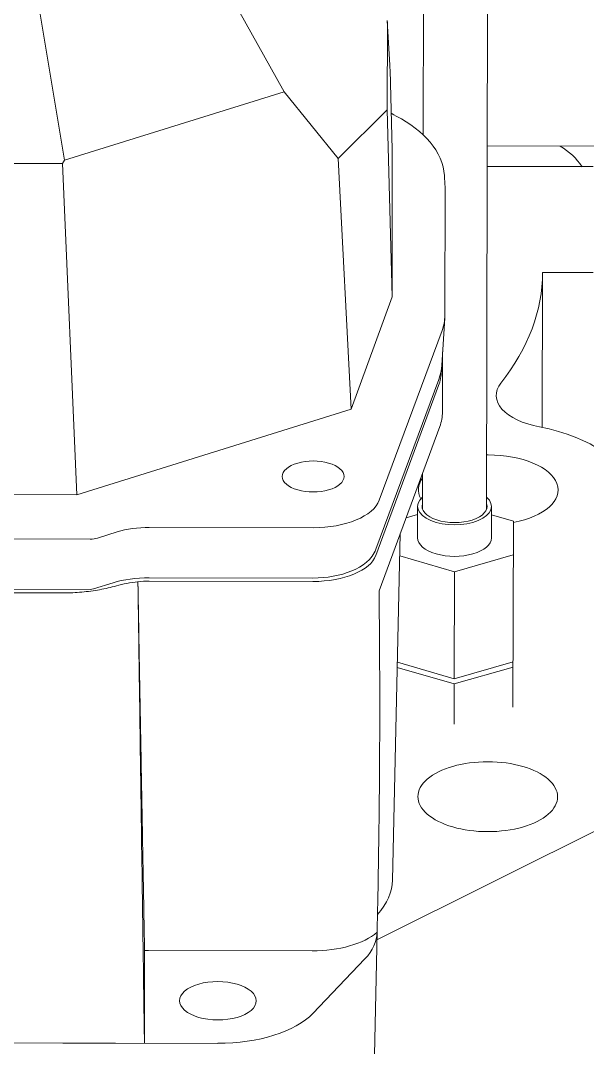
# Model space of a CAD drawing. Extents: x 766778 to 845620, y 133762 to 209800.
# Drawn here: x 786022.2 to 786106.3, y 190970 to 191122.3 of the extents above; entities that cross this region are included whole.
import ezdxf

# ---------------------------------------------------------------- set-up
doc = ezdxf.new("R2010")
doc.units = 0
doc.header["$MEASUREMENT"] = 0
doc.layers.get('0').update_dxf_attribs({"color": 1, "linetype": 'CONTINUOUS'})
doc.layers.add('LA-4748_SHOWN', color=2, linetype='CONTINUOUS', lineweight=53)

# ---------------------------------------------------------------- blocks, each defined once
blk = doc.blocks.new('ENGINE')
at = {"layer": 'LA-4748_SHOWN', "color": 252, "lineweight": 5}
for p, q in [((945033.22, 205798), (945033.66, 205881.12)), ((945042.45, 205742.47), (945043.18, 205881.07)), ((944991.03, 205843.34), (945012.64, 205804.46)), ((944975.66, 205821.04), (944979.99, 205794.41)), ((945027.97, 205814.64), (945027.9, 205801.72)), ((945027.97, 205814.64), (945027.96, 205814.98)), ((945028.31, 205808.36), (945027.96, 205814.95)), ((945028.31, 205808.36), (945028.31, 205808.33)), ((945028.31, 205808.33), (945028.31, 205808.3)), ((945028.31, 205808.3), (945028.32, 205808.26)), ((945028.32, 205808.26), (945028.32, 205808.23)), ((945028.32, 205808.23), (945028.32, 205808.2)), ((945028.32, 205808.2), (945028.32, 205808.17)), ((945028.32, 205808.17), (945028.32, 205808.1)), ((945028.32, 205808.1), (945028.32, 205808.07)), ((945028.32, 205808.07), (945028.33, 205808.04)), ((945028.33, 205808.04), (945028.33, 205808.01)), ((945028.33, 205808.01), (945028.33, 205807.97)), ((945028.33, 205807.97), (945028.33, 205807.94)), ((945028.33, 205807.94), (945028.33, 205807.91)), ((945028.33, 205807.91), (945028.33, 205807.87)), ((945028.33, 205807.87), (945028.33, 205807.84)), ((945028.33, 205807.84), (945028.34, 205807.74)), ((945028.34, 205807.74), (945028.34, 205807.71)), ((945028.34, 205807.71), (945028.34, 205807.68)), ((945028.34, 205807.68), (945028.34, 205807.65)), ((945028.34, 205807.65), (945028.34, 205807.58)), ((945028.64, 205795.84), (945028.34, 205807.58)), ((944979.99, 205794.41), (945012.64, 205804.46)), ((945020.58, 205794.52), (945012.64, 205804.46)), ((945027.9, 205801.72), (945020.58, 205794.52)), ((945027.9, 205801.72), (945028.53, 205773.98)), ((945028.86, 205800.99), (945028.51, 205801.21)), ((945029.24, 205800.78), (945028.86, 205800.99)), ((945030, 205800.36), (945029.24, 205800.78)), ((945030.72, 205799.92), (945030, 205800.36)), ((945031.41, 205799.46), (945030.72, 205799.92)), ((945032.06, 205798.99), (945031.41, 205799.46)), ((945032.67, 205798.49), (945032.06, 205798.99)), ((945033.24, 205797.98), (945032.67, 205798.49)), ((945033.77, 205797.45), (945033.24, 205797.98)), ((945034.26, 205796.89), (945033.77, 205797.45)), ((945034.7, 205796.33), (945034.26, 205796.89)), ((945035.1, 205795.74), (945034.7, 205796.33)), ((945042.73, 205796.33), (945078.16, 205796.13)), ((945028.64, 205795.84), (945028.53, 205773.98)), ((945035.44, 205795.14), (945035.1, 205795.74)), ((945035.74, 205794.52), (945035.44, 205795.14)), ((944886.26, 205794.42), (944979.66, 205793.93)), ((944979.66, 205793.93), (944979.99, 205794.41)), ((944981.64, 205744.8), (944979.66, 205793.93)), ((945020.58, 205794.52), (945022.38, 205757.35)), ((945035.98, 205793.89), (945035.74, 205794.52)), ((945036.16, 205793.24), (945035.98, 205793.89)), ((945036.29, 205792.59), (945036.16, 205793.24)), ((945042.72, 205793.27), (945058.46, 205793.19)), ((945036.35, 205791.93), (945036.29, 205792.59)), ((945036.35, 205791.93), (945036.43, 205790.56)), ((945036.34, 205771.19), (945036.44, 205790.19)), ((945050.75, 205754.54), (945050.87, 205777.52)), ((945058.37, 205777.48), (945050.87, 205777.52)), ((945022.38, 205757.35), (945028.53, 205773.98)), ((945035.87, 205763.83), (945036.33, 205770.82)), ((945026.53, 205743.84), (945035.92, 205768.98)), ((945036, 205765.81), (945035.95, 205756.9)), ((945035.58, 205762.23), (945035.71, 205762.76)), ((945035.71, 205762.76), (945035.81, 205763.29)), ((945035.8, 205762.96), (945035.8, 205763.22)), ((945035.81, 205763.29), (945035.87, 205763.83)), ((945035.4, 205761.71), (945026.01, 205736.57)), ((945035.4, 205761.71), (945035.58, 205762.23)), ((945026, 205735.66), (945035.39, 205760.8)), ((944981.64, 205744.8), (945022.38, 205757.35)), ((945026.45, 205730.4), (945035.54, 205754.72)), ((945032.96, 205747.81), (945032.93, 205742.52)), ((944981.64, 205744.8), (944883.76, 205745.32)), ((945032.21, 205742.91), (945032.18, 205738.24)), ((945043.18, 205742.86), (945043.15, 205738.18)), ((945032.2, 205741.69), (945030.49, 205741.21)), ((945046.41, 205740.68), (945043.17, 205741.63)), ((944992.38, 205739.92), (945016.68, 205739.79)), ((945046.26, 205713.06), (945046.41, 205740.68)), ((944881.71, 205738.75), (944983.62, 205738.22)), ((944984.69, 205738.36), (944987.59, 205739.26)), ((945028.3, 205687.5), (945029.6, 205738.83)), ((945025.04, 205735.06), (945025.43, 205735.52)), ((945025.43, 205735.52), (945025.6, 205735.77)), ((945025.6, 205735.77), (945025.76, 205736.02)), ((945025.76, 205736.02), (945025.89, 205736.29)), ((945025.89, 205736.29), (945026.01, 205736.57)), ((945029.52, 205735.56), (945037.64, 205733.17)), ((945037.64, 205733.17), (945046.38, 205735.64)), ((945023, 205733.62), (945023.57, 205733.93)), ((945023.57, 205733.93), (945024.1, 205734.27)), ((945024.1, 205734.27), (945024.6, 205734.64)), ((945024.6, 205734.64), (945025.04, 205735.06)), ((944988.86, 205732.16), (944989.53, 205732.27)), ((944989.53, 205732.27), (944990.22, 205732.35)), ((944990.22, 205732.35), (944990.92, 205732.41)), ((944990.92, 205732.41), (944991.62, 205732.45)), ((944991.62, 205732.45), (944992.34, 205732.45)), ((945016.64, 205732.33), (944992.34, 205732.45)), ((945016.64, 205732.33), (945017.4, 205732.34)), ((945017.4, 205732.34), (945018.16, 205732.38)), ((945018.16, 205732.38), (945018.91, 205732.46)), ((945018.91, 205732.46), (945019.65, 205732.58)), ((945019.65, 205732.58), (945020.37, 205732.72)), ((945020.37, 205732.72), (945021.07, 205732.9)), ((945021.07, 205732.9), (945021.74, 205733.11)), ((945021.74, 205733.11), (945022.39, 205733.35)), ((945022.39, 205733.35), (945023, 205733.62)), ((945037.56, 205717.32), (945037.64, 205733.17)), ((944983.58, 205730.75), (944881.67, 205731.29)), ((944885.63, 205730.75), (944979.62, 205730.26)), ((944983.82, 205730.77), (944983.58, 205730.75)), ((944984.07, 205730.82), (944983.82, 205730.77)), ((944986.98, 205731.72), (944984.07, 205730.82)), ((944984.65, 205730.65), (944984.33, 205730.6)), ((944984.98, 205730.7), (944984.65, 205730.65)), ((944985.3, 205730.76), (944984.98, 205730.7)), ((944985.61, 205730.82), (944985.3, 205730.76)), ((944985.93, 205730.89), (944985.61, 205730.82)), ((944986.24, 205730.96), (944985.93, 205730.89)), ((944986.55, 205731.03), (944986.24, 205730.96)), ((944986.86, 205731.11), (944986.55, 205731.03)), ((944987.16, 205731.19), (944986.86, 205731.11)), ((944986.98, 205731.72), (944987.58, 205731.89)), ((944987.46, 205731.27), (944987.16, 205731.19)), ((944987.58, 205731.89), (944988.2, 205732.04)), ((944988.2, 205732.04), (944988.86, 205732.16)), ((944990.67, 205731.43), (944990.66, 205731.88)), ((944990.66, 205731.88), (944990.66, 205731.83)), ((944990.67, 205731.35), (944990.66, 205731.83)), ((944990.68, 205730.97), (944990.67, 205731.43)), ((944990.67, 205730.86), (944990.67, 205731.35)), ((944990.68, 205730.37), (944990.67, 205730.86)), ((944990.68, 205730.52), (944990.68, 205730.97)), ((944992.33, 205731.94), (945016.63, 205731.82)), ((944979.97, 205730.26), (944979.62, 205730.26)), ((944980.31, 205730.26), (944979.97, 205730.26)), ((944980.65, 205730.27), (944980.31, 205730.26)), ((944980.98, 205730.28), (944980.65, 205730.27)), ((944981.32, 205730.3), (944980.98, 205730.28)), ((944981.66, 205730.32), (944981.32, 205730.3)), ((944981.99, 205730.34), (944981.66, 205730.32)), ((944982.33, 205730.36), (944981.99, 205730.34)), ((944982.67, 205730.39), (944982.33, 205730.36)), ((944983, 205730.43), (944982.67, 205730.39)), ((944983.33, 205730.46), (944983, 205730.43)), ((944983.67, 205730.5), (944983.33, 205730.46)), ((944984, 205730.55), (944983.67, 205730.5)), ((944984.33, 205730.6), (944984, 205730.55)), ((944990.69, 205730.07), (944990.68, 205730.52)), ((944990.68, 205729.89), (944990.68, 205730.37)), ((944990.69, 205729.4), (944990.68, 205729.89)), ((944990.7, 205729.62), (944990.69, 205730.07)), ((944990.69, 205728.91), (944990.69, 205729.4)), ((944990.7, 205729.17), (944990.7, 205729.62)), ((944990.71, 205728.72), (944990.7, 205729.17)), ((944990.7, 205728.42), (944990.69, 205728.91)), ((944990.7, 205727.93), (944990.7, 205728.42)), ((944990.71, 205727.45), (944990.7, 205727.93)), ((944990.72, 205728.26), (944990.71, 205728.72)), ((944990.72, 205727.81), (944990.72, 205728.26)), ((944990.73, 205727.36), (944990.72, 205727.81)), ((944990.71, 205726.96), (944990.71, 205727.45)), ((944990.72, 205726.47), (944990.71, 205726.96)), ((944990.72, 205725.98), (944990.72, 205726.47)), ((944990.74, 205726.91), (944990.73, 205727.36)), ((944990.74, 205726.46), (944990.74, 205726.91)), ((944990.75, 205726.01), (944990.74, 205726.46)), ((944990.73, 205725.49), (944990.72, 205725.98)), ((944990.74, 205725), (944990.73, 205725.49)), ((944990.74, 205724.51), (944990.74, 205725)), ((944990.76, 205725.56), (944990.75, 205726.01)), ((944990.76, 205725.11), (944990.76, 205725.56)), ((944990.77, 205724.66), (944990.76, 205725.11)), ((944990.77, 205724.21), (944990.77, 205724.66)), ((944990.75, 205724.02), (944990.74, 205724.51)), ((944990.75, 205723.53), (944990.75, 205724.02)), ((944990.76, 205723.04), (944990.75, 205723.53)), ((944990.76, 205722.55), (944990.76, 205723.04)), ((944990.78, 205723.76), (944990.77, 205724.21)), ((944990.79, 205723.31), (944990.78, 205723.76)), ((944990.79, 205722.87), (944990.79, 205723.31)), ((944990.77, 205722.06), (944990.76, 205722.55)), ((944990.77, 205721.57), (944990.77, 205722.06)), ((944990.78, 205721.08), (944990.77, 205721.57)), ((944990.8, 205722.42), (944990.79, 205722.87)), ((944990.81, 205721.97), (944990.8, 205722.42)), ((944990.81, 205721.52), (944990.81, 205721.97)), ((944990.82, 205721.07), (944990.81, 205721.52)), ((944990.78, 205720.59), (944990.78, 205721.08)), ((944990.79, 205720.1), (944990.78, 205720.59)), ((944990.79, 205719.61), (944990.79, 205720.1)), ((944990.83, 205720.62), (944990.82, 205721.07)), ((944990.83, 205720.18), (944990.83, 205720.62)), ((944990.84, 205719.73), (944990.83, 205720.18)), ((944990.8, 205719.12), (944990.79, 205719.61)), ((944990.8, 205718.63), (944990.8, 205719.12)), ((944990.81, 205718.14), (944990.8, 205718.63)), ((944990.85, 205719.28), (944990.84, 205719.73)), ((944990.85, 205718.83), (944990.85, 205719.28)), ((944990.86, 205718.39), (944990.85, 205718.83)), ((945029.1, 205719.03), (945037.55, 205716.54)), ((945029.12, 205719.8), (945037.56, 205717.32)), ((945037.55, 205716.54), (945046.3, 205719.01)), ((945037.56, 205717.32), (945046.3, 205719.79)), ((944990.81, 205717.64), (944990.81, 205718.14)), ((944990.82, 205717.15), (944990.81, 205717.64)), ((944990.82, 205716.66), (944990.82, 205717.15)), ((944990.87, 205717.94), (944990.86, 205718.39)), ((944990.87, 205717.49), (944990.87, 205717.94)), ((944990.88, 205717.05), (944990.87, 205717.49)), ((944990.89, 205716.6), (944990.88, 205717.05)), ((944990.83, 205716.17), (944990.82, 205716.66)), ((944990.83, 205715.67), (944990.83, 205716.17)), ((944990.84, 205715.18), (944990.83, 205715.67)), ((944990.89, 205716.15), (944990.89, 205716.6)), ((944990.9, 205715.71), (944990.89, 205716.15)), ((944990.91, 205715.26), (944990.9, 205715.71)), ((945037.52, 205710.58), (945037.55, 205716.54)), ((944990.85, 205714.69), (944990.84, 205715.18)), ((944990.85, 205714.19), (944990.85, 205714.69)), ((944990.86, 205713.7), (944990.85, 205714.19)), ((944990.91, 205714.82), (944990.91, 205715.26)), ((944990.92, 205714.37), (944990.91, 205714.82)), ((944990.93, 205713.93), (944990.92, 205714.37)), ((944990.93, 205713.48), (944990.93, 205713.93)), ((944990.86, 205713.21), (944990.86, 205713.7)), ((944990.87, 205712.71), (944990.86, 205713.21)), ((944990.87, 205712.22), (944990.87, 205712.71)), ((944990.94, 205713.04), (944990.93, 205713.48)), ((944990.94, 205712.59), (944990.94, 205713.04)), ((944990.95, 205712.15), (944990.94, 205712.59)), ((944990.88, 205711.72), (944990.87, 205712.22)), ((944990.88, 205711.23), (944990.88, 205711.72)), ((944990.89, 205710.74), (944990.88, 205711.23)), ((944990.96, 205711.7), (944990.95, 205712.15)), ((944990.96, 205711.26), (944990.96, 205711.7)), ((944990.97, 205710.81), (944990.96, 205711.26)), ((944990.89, 205710.24), (944990.89, 205710.74)), ((944990.9, 205709.75), (944990.89, 205710.24)), ((944990.9, 205709.25), (944990.9, 205709.75)), ((944990.98, 205710.37), (944990.97, 205710.81)), ((944990.98, 205709.93), (944990.98, 205710.37)), ((944990.99, 205709.48), (944990.98, 205709.93)), ((944991, 205709.04), (944990.99, 205709.48)), ((944990.91, 205708.76), (944990.9, 205709.25)), ((944990.91, 205708.26), (944990.91, 205708.76)), ((944990.92, 205707.76), (944990.91, 205708.26)), ((944991, 205708.6), (944991, 205709.04)), ((944991.01, 205708.15), (944991, 205708.6)), ((944991.02, 205707.71), (944991.01, 205708.15)), ((944990.92, 205707.27), (944990.92, 205707.76)), ((944990.93, 205706.77), (944990.92, 205707.27)), ((944990.93, 205706.28), (944990.93, 205706.77)), ((944991.02, 205707.27), (944991.02, 205707.71)), ((944991.03, 205706.82), (944991.02, 205707.27)), ((944991.04, 205706.38), (944991.03, 205706.82)), ((944991.04, 205705.94), (944991.04, 205706.38)), ((944990.94, 205705.78), (944990.93, 205706.28)), ((944990.95, 205705.28), (944990.94, 205705.78)), ((944990.95, 205704.79), (944990.95, 205705.28)), ((944990.96, 205704.29), (944990.95, 205704.79)), ((944991.05, 205705.5), (944991.04, 205705.94)), ((944991.05, 205705.06), (944991.05, 205705.5)), ((944991.06, 205704.62), (944991.05, 205705.06)), ((944990.96, 205703.79), (944990.96, 205704.29)), ((944990.97, 205703.29), (944990.96, 205703.79)), ((944990.97, 205702.8), (944990.97, 205703.29)), ((944991.07, 205704.17), (944991.06, 205704.62)), ((944991.07, 205703.73), (944991.07, 205704.17)), ((944991.08, 205703.29), (944991.07, 205703.73)), ((944991.09, 205702.85), (944991.08, 205703.29)), ((944990.98, 205702.3), (944990.97, 205702.8)), ((944990.98, 205701.8), (944990.98, 205702.3)), ((944990.99, 205701.3), (944990.98, 205701.8)), ((944991.09, 205702.41), (944991.09, 205702.85)), ((944991.1, 205701.97), (944991.09, 205702.41)), ((944991.11, 205701.53), (944991.1, 205701.97)), ((944990.99, 205700.8), (944990.99, 205701.3)), ((944991, 205700.3), (944990.99, 205700.8)), ((944991, 205699.81), (944991, 205700.3)), ((944991.11, 205701.09), (944991.11, 205701.53)), ((944991.12, 205700.65), (944991.11, 205701.09)), ((944991.13, 205700.21), (944991.12, 205700.65)), ((944991.13, 205699.77), (944991.13, 205700.21)), ((944991.01, 205699.31), (944991, 205699.81)), ((944991.01, 205698.81), (944991.01, 205699.31)), ((944991.02, 205698.31), (944991.01, 205698.81)), ((944991.14, 205699.33), (944991.13, 205699.77)), ((944991.15, 205698.89), (944991.14, 205699.33)), ((944991.15, 205698.45), (944991.15, 205698.89)), ((944991.02, 205697.81), (944991.02, 205698.31)), ((944991.03, 205697.31), (944991.02, 205697.81)), ((944991.04, 205696.81), (944991.03, 205697.31)), ((944991.16, 205698.01), (944991.15, 205698.45)), ((944991.16, 205697.58), (944991.16, 205698.01)), ((944991.17, 205697.14), (944991.16, 205697.58)), ((944991.04, 205696.31), (944991.04, 205696.81)), ((944991.05, 205695.81), (944991.04, 205696.31)), ((944991.05, 205695.31), (944991.05, 205695.81)), ((944991.18, 205696.7), (944991.17, 205697.14)), ((944991.18, 205696.26), (944991.18, 205696.7)), ((944991.19, 205695.82), (944991.18, 205696.26)), ((944991.2, 205695.39), (944991.19, 205695.82)), ((945062.95, 205696.91), (945025.95, 205678.65)), ((944991.06, 205694.81), (944991.05, 205695.31)), ((944991.06, 205694.31), (944991.06, 205694.81)), ((944991.07, 205693.81), (944991.06, 205694.31)), ((944991.2, 205694.95), (944991.2, 205695.39)), ((944991.21, 205694.51), (944991.2, 205694.95)), ((944991.22, 205694.07), (944991.21, 205694.51)), ((944991.07, 205693.31), (944991.07, 205693.81)), ((944991.08, 205692.8), (944991.07, 205693.31)), ((944991.08, 205692.3), (944991.08, 205692.8)), ((944991.22, 205693.64), (944991.22, 205694.07)), ((944991.23, 205693.2), (944991.22, 205693.64)), ((944991.23, 205692.76), (944991.23, 205693.2)), ((944991.24, 205692.33), (944991.23, 205692.76)), ((944991.09, 205691.8), (944991.08, 205692.3)), ((944991.09, 205691.3), (944991.09, 205691.8)), ((944991.1, 205690.8), (944991.09, 205691.3)), ((944991.25, 205691.89), (944991.24, 205692.33)), ((944991.25, 205691.45), (944991.25, 205691.89)), ((944991.26, 205691.02), (944991.25, 205691.45)), ((944991.1, 205690.3), (944991.1, 205690.8)), ((944991.11, 205689.79), (944991.1, 205690.3)), ((944991.12, 205689.29), (944991.11, 205689.79)), ((944991.27, 205690.58), (944991.26, 205691.02)), ((944991.27, 205690.15), (944991.27, 205690.58)), ((944991.28, 205689.71), (944991.27, 205690.15)), ((944991.29, 205689.28), (944991.28, 205689.71)), ((944991.12, 205688.79), (944991.12, 205689.29)), ((944991.13, 205688.28), (944991.12, 205688.79)), ((944991.13, 205687.78), (944991.13, 205688.28)), ((944991.29, 205688.84), (944991.29, 205689.28)), ((944991.3, 205688.41), (944991.29, 205688.84)), ((944991.3, 205687.97), (944991.3, 205688.41)), ((944991.14, 205687.28), (944991.13, 205687.78)), ((944991.14, 205686.78), (944991.14, 205687.28)), ((944991.15, 205686.27), (944991.14, 205686.78)), ((944991.31, 205687.54), (944991.3, 205687.97)), ((944991.32, 205687.1), (944991.31, 205687.54)), ((944991.32, 205686.67), (944991.32, 205687.1)), ((944991.33, 205686.24), (944991.32, 205686.67)), ((944991.15, 205685.77), (944991.15, 205686.27)), ((944991.16, 205685.26), (944991.15, 205685.77)), ((944991.16, 205684.76), (944991.16, 205685.26)), ((944991.34, 205685.8), (944991.33, 205686.24)), ((944991.34, 205685.37), (944991.34, 205685.8)), ((944991.35, 205684.94), (944991.34, 205685.37)), ((944991.17, 205684.26), (944991.16, 205684.76)), ((944991.17, 205683.75), (944991.17, 205684.26)), ((944991.18, 205683.25), (944991.17, 205683.75)), ((944991.36, 205684.5), (944991.35, 205684.94)), ((944991.36, 205684.07), (944991.36, 205684.5)), ((944991.37, 205683.64), (944991.36, 205684.07)), ((944991.37, 205683.2), (944991.37, 205683.64)), ((944991.18, 205682.74), (944991.18, 205683.25)), ((944991.19, 205682.24), (944991.18, 205682.74)), ((944991.2, 205681.73), (944991.19, 205682.24)), ((944991.38, 205682.77), (944991.37, 205683.2)), ((944991.39, 205682.34), (944991.38, 205682.77)), ((944991.39, 205681.91), (944991.39, 205682.34)), ((944991.2, 205681.23), (944991.2, 205681.73)), ((944991.21, 205680.72), (944991.2, 205681.23)), ((944991.21, 205680.22), (944991.21, 205680.72)), ((944991.4, 205681.48), (944991.39, 205681.91)), ((944991.41, 205681.04), (944991.4, 205681.48)), ((944991.41, 205680.61), (944991.41, 205681.04)), ((944991.42, 205680.18), (944991.41, 205680.61)), ((944991.22, 205679.71), (944991.21, 205680.22)), ((944991.22, 205679.2), (944991.22, 205679.71)), ((944991.23, 205678.7), (944991.22, 205679.2)), ((944991.42, 205679.75), (944991.42, 205680.18)), ((944991.43, 205679.32), (944991.42, 205679.75)), ((944991.44, 205678.89), (944991.43, 205679.32)), ((944991.44, 205678.46), (944991.44, 205678.89)), ((945025.2, 205648.81), (945025.98, 205679.72)), ((944991.23, 205678.19), (944991.23, 205678.7)), ((944991.24, 205677.68), (944991.23, 205678.19)), ((944991.24, 205677.18), (944991.24, 205677.68)), ((944991.45, 205678.03), (944991.44, 205678.46)), ((944991.46, 205677.6), (944991.45, 205678.03)), ((944991.46, 205677.17), (944991.46, 205677.6)), ((944991.25, 205676.67), (944991.24, 205677.18)), ((944991.25, 205676.16), (944991.25, 205676.67)), ((944991.26, 205675.66), (944991.25, 205676.16)), ((944991.39, 205663.43), (944991.46, 205677.17)), ((945016.34, 205677.05), (944992.05, 205677.17)), ((945024.16, 205675.82), (945016.41, 205667.76)), ((944991.27, 205675.15), (944991.26, 205675.66)), ((944991.27, 205674.64), (944991.27, 205675.15)), ((944991.28, 205674.13), (944991.27, 205674.64)), ((944991.28, 205673.63), (944991.28, 205674.13)), ((944991.29, 205673.12), (944991.28, 205673.63)), ((944991.29, 205672.61), (944991.29, 205673.12)), ((944991.3, 205672.1), (944991.29, 205672.61)), ((944991.3, 205671.59), (944991.3, 205672.1)), ((944991.31, 205671.08), (944991.3, 205671.59)), ((944991.31, 205670.58), (944991.31, 205671.08)), ((944991.32, 205670.07), (944991.31, 205670.58)), ((944991.33, 205669.56), (944991.32, 205670.07)), ((944991.33, 205669.05), (944991.33, 205669.56)), ((944991.34, 205668.54), (944991.33, 205669.05)), ((944991.34, 205668.03), (944991.34, 205668.54)), ((944991.35, 205667.52), (944991.34, 205668.03)), ((944991.35, 205667.01), (944991.35, 205667.52)), ((944991.36, 205666.5), (944991.35, 205667.01)), ((944991.36, 205665.99), (944991.36, 205666.5)), ((944991.37, 205665.48), (944991.36, 205665.99)), ((944991.37, 205664.97), (944991.37, 205665.48)), ((944885.27, 205663.99), (944979.27, 205663.5)), ((944991.38, 205664.45), (944991.37, 205664.97)), ((944991.38, 205663.94), (944991.38, 205664.45)), ((944991.39, 205663.43), (944991.38, 205663.94)), ((944979.27, 205663.5), (944987.11, 205663.45)), ((944987.11, 205663.45), (945002.27, 205663.37))]:
    blk.add_line(p, q, dxfattribs=at)
for centre, major_axis, ratio, start_param, end_param in [((945047.43, 205788.1), (-10.99, 0.5), 0.898671, 3.732992, 4.163616), ((945011.94, 205790.32), (24.5, -0.13), 0.5, 0, 0.030262), ((944960.38, 205777.99), (90.5, -0.48), 0.5, 5.911974, 6.283185), ((945011.84, 205771.32), (24.5, -0.13), 0.5, 6.101386, 6.283185), ((945011.8, 205763.09), (24, -0.13), 0.5, 6.101386, 6.283185), ((945053.93, 205759.27), (-10, 0.05), 0.5, 5.911974, 7.490896), ((945011.77, 205757.03), (24.18, -0.13), 0.5, 6.101386, 6.283185), ((945043.2, 205745.31), (20, -0.11), 0.5, 0, 1.207711), ((945042.7, 205745.31), (10.37, -0.05), 0.5, 1.570796, 1.593931), ((945042.7, 205745.31), (10.37, -0.05), 0.5, 5.08014, 7.853982), ((945016.72, 205747.39), (4.59, -0.02), 0.5, 0, 3.141593), ((945016.72, 205747.39), (-4.59, 0.02), 0.5, 0, 3.141593), ((945042.7, 205745.31), (-10.37, 0.05), 0.5, 5.937144, 6.545487), ((945016.7, 205744.79), (10, -0.05), 0.5, 4.712389, 6.101386), ((945037.69, 205742.88), (5.48, -0.03), 0.49963, 2.621597, 6.803181), ((945037.69, 205742.88), (-4.82, 0.03), 0.49963, 6.118857, 9.589106), ((944992.35, 205735.42), (9, -0.05), 0.5, 1.570796, 2.131197), ((944983.63, 205739.22), (2, -0.01), 0.5, 4.712389, 5.272789), ((945037.67, 205738.21), (-5.48, 0.03), 0.49963, 0, 3.141593), ((945016.66, 205736.57), (9.5, -0.05), 0.5, 4.712389, 6.101386), ((944992.25, 205727.12), (-9.55, 0.05), 0.5, 4.881911, 5.23998), ((944992.31, 205727.19), (9.5, -0.05), 0.5, 1.570796, 1.747539), ((944891.13, 205429.46), (-54.22, -731.26), 0.169614, 1.984866, 2.007473), ((944473.57, 206049.74), (253.98, -968.6), 0.507067, 1.050287, 1.089235), ((945042.47, 205699.81), (-10.37, 0.05), 0.5, 4.712389, 7.853982), ((945042.47, 205699.81), (10.37, -0.05), 0.5, 4.712389, 7.853982), ((945002.4, 205687.77), (25.9, -0.14), 0.5, 5.865771, 6.273107), ((945016.37, 205682.61), (11.13, -0.06), 0.5, 4.712389, 5.756509), ((945007.36, 205679.91), (18.62, -0.1), 0.5, 5.839297, 6.278066), ((944992.02, 205673.24), (7.87, -0.04), 0.5, 1.570796, 1.64494), ((945002.31, 205669.69), (-5.7, 0.03), 0.5, 4.712389, 7.853982), ((945002.31, 205669.69), (5.7, -0.03), 0.5, 4.712389, 7.853982), ((945002.31, 205671.19), (-15.62, 0.08), 0.5, 1.570796, 2.697705)]:
    blk.add_ellipse(centre, major_axis=major_axis, ratio=ratio, start_param=start_param, end_param=end_param, dxfattribs=at)

msp = doc.modelspace()

# ---------------------------------------------------------------- block references
at = {"color": 7, "linetype": 'Continuous', "rotation": 0.1984573570547499}
msp.add_blockref('ENGINE', (-158232.80366, -17964.77499), dxfattribs=at)

doc.saveas('drawing.dxf')
